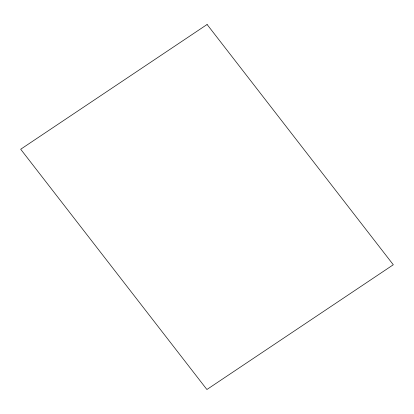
<?xml version="1.0" encoding="UTF-8"?>
<svg xmlns="http://www.w3.org/2000/svg" width="414" height="414" viewBox="0 0 414 414"><rect width="100%" height="100%" fill="white"/><g stroke="black" fill="none" stroke-linecap="round" stroke-linejoin="round"><path stroke-width="0.62" d="M207.098 24.493L20.7 149.242L206.902 389.507L393.3 264.758L207.098 24.493"/></g></svg>
